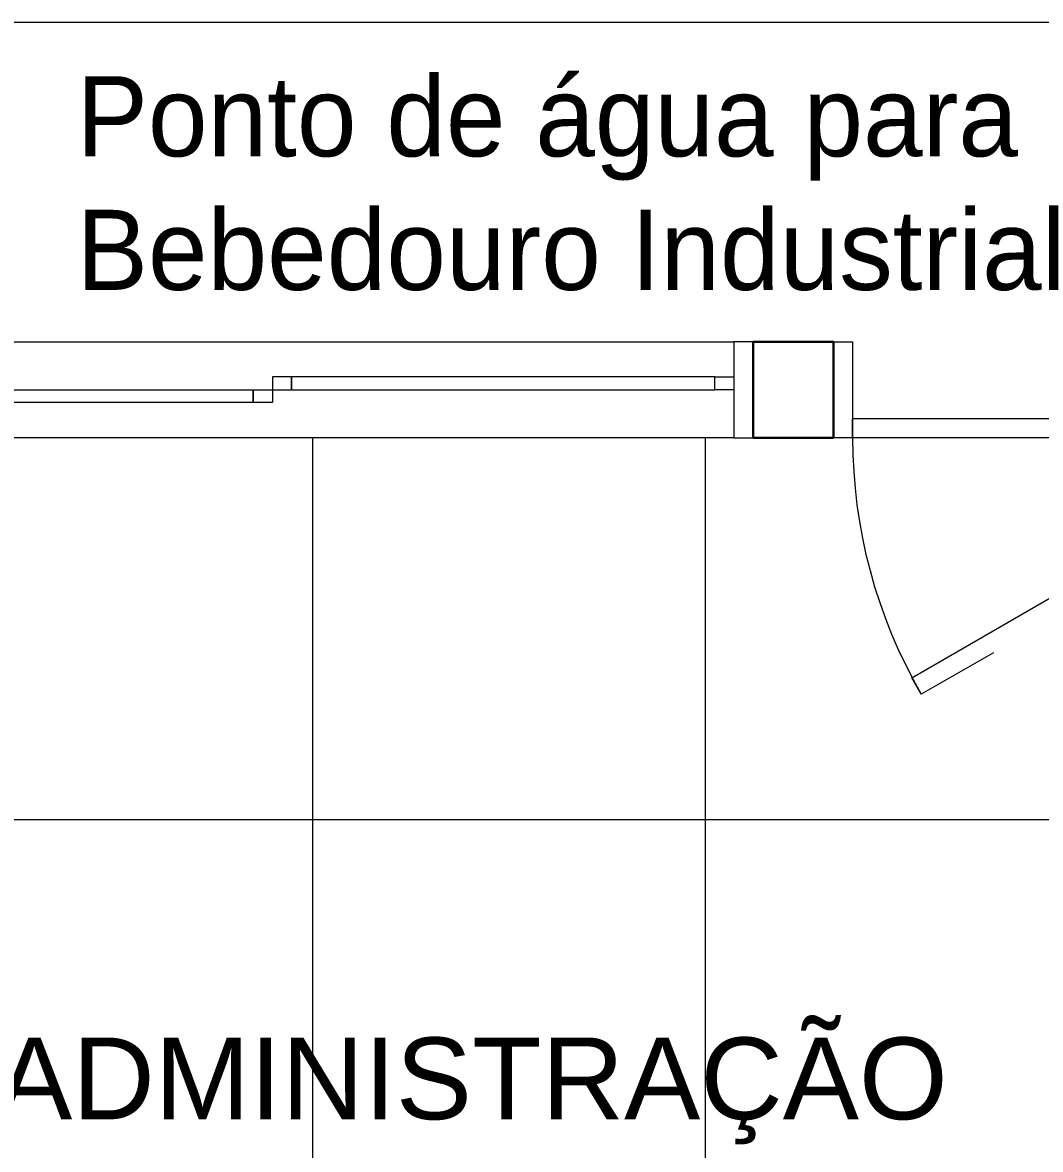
# Model space of a CAD drawing. Header units: metres. Extents: x 147 to 427, y -16 to 162.
# Drawn here: x 174.292 to 175.88, y 82.786 to 84.544 of the extents above; entities that cross this region are included whole.
import ezdxf

# ---------------------------------------------------------------- set-up
doc = ezdxf.new("R2010")
doc.units = ezdxf.units.M
doc.linetypes.add('IMPORT-Dashed _3_', pattern=[0.75, 0.5, -0.25])
doc.layers.add('1053_ARQ_BASE_MATADOURO_dwg', color=7, linetype='Continuous', lineweight=5, true_color=0x767676)
for name, color, linetype, lineweight in [('A-ESQ-PORTAS', 7, 'Continuous', 20), ('A-PAREDE', 7, 'Continuous', 30), ('A-TEXTO1', 7, 'Continuous', 5), ('A-VISTA01', 7, 'Continuous', 20), ('A-VISTA03', 7, 'Continuous', 9), ('A_lay', 7, 'Continuous', 5), ('A_PROJEÇÃO', 7, 'IMPORT-Dashed _3_', 5), ('G-ANNO-SYMB', 7, 'Continuous', 5), ('G-ANNO-TEXT', 7, 'Continuous', 5)]:
    doc.layers.add(name, color=color, linetype=linetype, lineweight=lineweight)
doc.styles.add('Arial_2', font='arial.ttf', dxfattribs={"height": 0.1275})
doc.styles.add('Century Gothic_3', font='GOTHIC.TTF', dxfattribs={"height": 0.125})

# ---------------------------------------------------------------- blocks, each defined once
blk = doc.blocks.new('1053_ARQ_BASE_MATADOURO_dwg_janela 1_50 PB-4039627-BANHEIROS E VESTIÁRIO')
at = {"layer": 'A-VISTA01', "color": 253, "true_color": 0xaaaaaa}
for p, q in [((1.47, 0), (0.03, 0)), ((0.03, -0.15), (1.47, -0.15))]:
    blk.add_line(p, q, dxfattribs=at)
at = {"layer": 'A-VISTA03', "color": 253, "true_color": 0xaaaaaa, "flags": 128}
for points in [[(0, -0.15), (0.03, -0.15), (0.03, 0), (0, 0)], [(1.5, -0.15), (1.47, -0.15), (1.47, 0), (1.5, 0)], [(0.03, -0.075), (0.03, -0.055), (0.06, -0.055), (0.06, -0.075), (0.72, -0.075), (0.72, -0.055), (0.06, -0.055), (0.06, -0.075)], [(0.72, -0.075), (0.75, -0.075), (0.75, -0.055), (0.72, -0.055)], [(0.78, -0.095), (0.75, -0.095), (0.75, -0.075), (0.78, -0.075)], [(1.47, -0.095), (1.47, -0.075), (1.44, -0.075), (1.44, -0.095), (0.78, -0.095), (0.78, -0.075), (1.44, -0.075), (1.44, -0.095)]]:
    blk.add_lwpolyline(points, close=True, dxfattribs=at)
blk = doc.blocks.new('1053_ARQ_BASE_MATADOURO_dwg_arq geral tgov-4039641-BANHEIROS E VESTIÁRIO')
at = {"layer": 'A_lay', "true_color": 0xaaaaaa}
h = blk.add_hatch(dxfattribs=at)
h.set_pattern_fill('FP_2', color=253, style=0, pattern_type=2)
h.set_pattern_definition([(90, (-0.43, 0), (-0.6125, 4e-17), []), (180, (-0.43, 0), (-8e-17, -0.6125), [])])
h.paths.add_polyline_path([(36.5482, -2.5903), (36.5482, 0.7097), (33.9482, 0.7097), (33.9482, -2.5903), (35.8189, -2.5903)])
at = {"layer": 'A-ESQ-PORTAS', "color": 253, "true_color": 0xaaaaaa, "flags": 128}
for points in [[(35.6382, 0.8597), (35.6682, 0.8597), (35.6682, 0.7097), (35.6382, 0.7097)], [(35.6682, 0.7397), (36.4682, 0.7397), (36.4682, 0.7097), (35.6682, 0.7097), (35.6682, 0.7397)]]:
    blk.add_lwpolyline(points, dxfattribs=at)
at = {"layer": 'A-PAREDE', "color": 253, "true_color": 0xaaaaaa, "flags": 128}
blk.add_lwpolyline([(35.6382, 0.7097), (35.6382, 0.8597), (35.5132, 0.8597), (35.5132, 0.7097), (35.6382, 0.7097)], dxfattribs=at)
at = {"layer": 'A_PROJEÇÃO', "color": 253, "true_color": 0xaaaaaa, "flags": 128}
blk.add_lwpolyline([(35.7604, 0.3356), (36.4532, 0.7356), (36.4682, 0.7097), (35.7754, 0.3097)], close=True, dxfattribs=at)
at = {"layer": 'A_PROJEÇÃO', "color": 253, "true_color": 0xaaaaaa}
blk.add_arc((36.4682, 0.7097), 0.8, 180, 210, dxfattribs=at)
at = {"extrusion": (0, 0, -1), "zscale": -1, "rotation": 180}
blk.add_blockref('1053_ARQ_BASE_MATADOURO_dwg_janela 1_50 PB-4039627-BANHEIROS E VESTIÁRIO', (-34.0132, 0.7097), dxfattribs=at)
at = {"layer": 'A-TEXTO1', "insert": (34.3324, -0.2256), "char_height": 0.1275, "width": 1.770109, "attachment_point": 1, "line_spacing_factor": 0.941778, "style": 'Arial_2'}
blk.add_mtext('ADMINISTRAÇÃO', dxfattribs=at)
blk = doc.blocks.new('1053_ARQ_BASE_MATADOURO_dwg-3625622-BANHEIROS E VESTIÁRIO')
blk.add_blockref('1053_ARQ_BASE_MATADOURO_dwg_arq geral tgov-4039641-BANHEIROS E VESTIÁRIO', (130.2098, 83.186))

msp = doc.modelspace()

# ---------------------------------------------------------------- linework, layer by layer
at = {"layer": 'G-ANNO-SYMB'}
msp.add_line((178.3504, 84.5435), (163.2688, 84.5435), dxfattribs=at)

# ---------------------------------------------------------------- block references
at = {"layer": '1053_ARQ_BASE_MATADOURO_dwg', "color": 253, "true_color": 0xaaaaaa}
msp.add_blockref('1053_ARQ_BASE_MATADOURO_dwg-3625622-BANHEIROS E VESTIÁRIO', (9.7091, 0), dxfattribs=at)

# ---------------------------------------------------------------- next in the draw order: texts
at = {"layer": 'G-ANNO-TEXT', "char_height": 0.125, "attachment_point": 1, "style": 'Century Gothic_3', "bg_fill": 3, "box_fill_scale": 1.25, "bg_fill_color": 256, "bg_fill_true_color": 13158600, "bg_fill_transparency": 0}
for s, insert, width in [('Ponto de água para ', (174.3766, 84.4598), 2.184598), ('Bebedouro Industrial ', (174.3766, 84.2515), 2.188607)]:
    msp.add_mtext(s, dxfattribs=dict(at, insert=insert, width=width))

doc.saveas('drawing.dxf')
